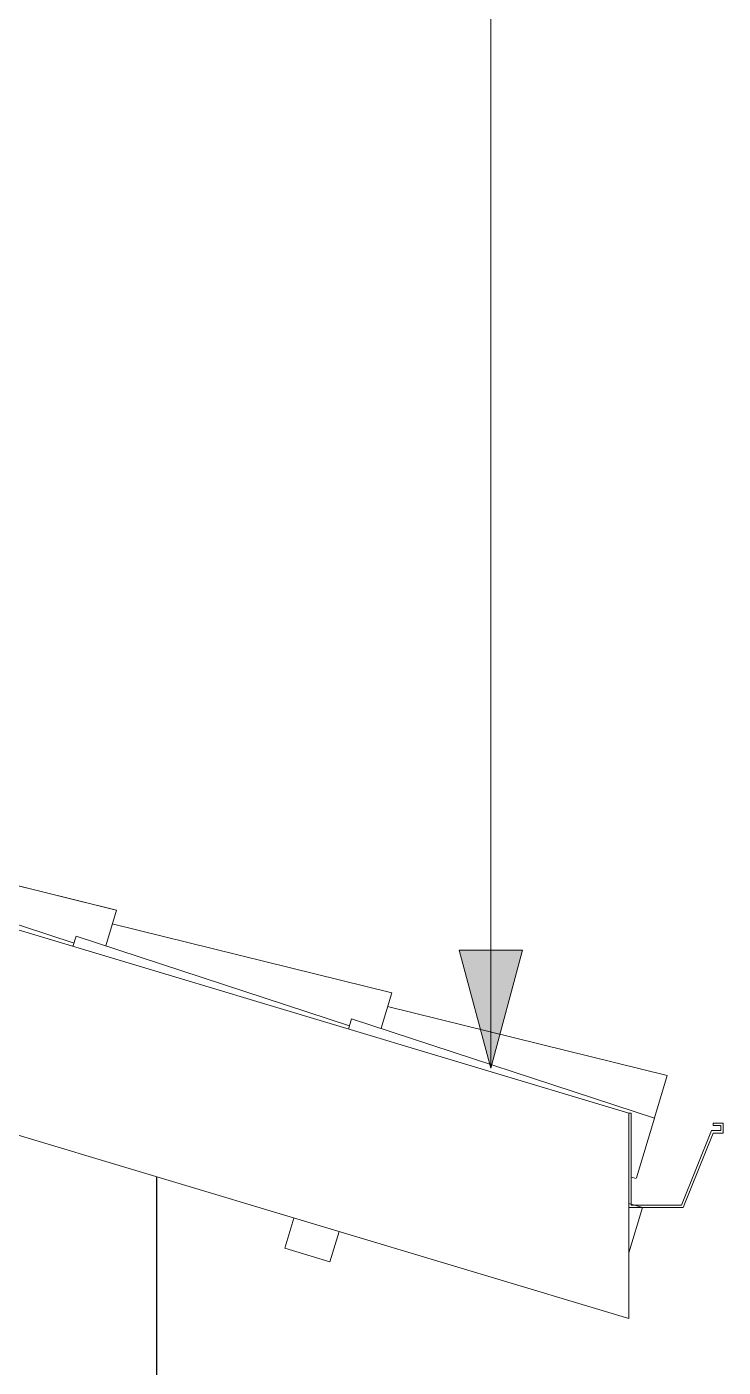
# Model space of a CAD drawing. Header units: millimetres. Extents: x -12976 to 58202, y -2238 to 7407.
# Drawn here: x 29301 to 30186, y 2461 to 4164 of the extents above; entities that cross this region are included whole.
import ezdxf

# ---------------------------------------------------------------- set-up
doc = ezdxf.new("R2010")
doc.units = ezdxf.units.MM
for name, color, linetype, lineweight in [('A-GLAZ-CURT', 52, 'Continuous', 9), ('A-GLAZ-CWMG', 51, 'Continuous', 9), ('A-ROOF-OTLN', 132, 'Continuous', 9), ('G-ANNO-TEXT', 231, 'Continuous', 9), ('S-COLS', 52, 'Continuous', 25)]:
    doc.layers.add(name, color=color, linetype=linetype, lineweight=lineweight)

# ---------------------------------------------------------------- blocks, each defined once
blk = doc.blocks.new('Rectangular Mullion - Caibro-3577202-FACHADA LATERAL DIREITA')
at = {"layer": 'A-GLAZ-CWMG'}
for q in [(-6089.7, 2668.7), (-6089.7, 2606)]:
    blk.add_line((-6072.4, 2663.5), q, dxfattribs=at)
blk = doc.blocks.new('Rectangular Mullion - Terça-3577243-FACHADA LATERAL DIREITA')
at = {"layer": 'A-GLAZ-CWMG'}
for p, q in [((-6515.4, 2650.2), (-6526.9, 2611.9)), ((-6469.4, 2594.7), (-6457.9, 2633)), ((-6526.9, 2611.9), (-6469.4, 2594.7))]:
    blk.add_line(p, q, dxfattribs=at)
blk = doc.blocks.new('COLONIAL BASE - COLONIAL BASE-3578828-FACHADA LATERAL DIREITA')
at = {"layer": 'A-GLAZ-CURT'}
for p, q in [((-6396.1, 2919), (-6040.9, 2831.3)), ((-6086.5, 2702.2), (-6080.1, 2700.6)), ((-6079.9, 2701.4), (-6079.9, 2701.4))]:
    blk.add_line(p, q, dxfattribs=at)
blk = doc.blocks.new('COLONIAL BASE - COLONIAL BASE-V63-FACHADA LATERAL DIREITA')
at = {"layer": 'A-GLAZ-CURT'}
blk.add_line((-6746.1, 3024), (-6390.9, 2936.3), dxfattribs=at)
blk = doc.blocks.new('COLONIAL BASE - COLONIAL BASE-V64-FACHADA LATERAL DIREITA')
at = {"layer": 'A-GLAZ-CURT'}
blk.add_line((-7096.1, 3129), (-6741.2, 3041.4), dxfattribs=at)
blk = doc.blocks.new('COLONIAL BASE - COLONIAL BASE-V67-FACHADA LATERAL DIREITA')
at = {"layer": 'A-GLAZ-CURT'}
for p, q in [((-6396.1, 2919), (-6040.9, 2831.3)), ((-6442.1, 2903.2), (-6446, 2890.3)), ((-6442.1, 2903.2), (-6057.1, 2777.3)), ((-6057.1, 2777.4), (-6040.9, 2831.3)), ((-6079.9, 2701.4), (-6057.1, 2777.3)), ((-6086.5, 2702.2), (-6080.1, 2700.6))]:
    blk.add_line(p, q, dxfattribs=at)
blk = doc.blocks.new('COLONIAL BASE - COLONIAL BASE-V68-FACHADA LATERAL DIREITA')
at = {"layer": 'A-GLAZ-CURT'}
for p, q in [((-6746.1, 3024), (-6390.9, 2936.3)), ((-6792.1, 3008.2), (-6796, 2995.3)), ((-6792.1, 3008.2), (-6444.7, 2894.6)), ((-6404.3, 2891.5), (-6390.9, 2936.3))]:
    blk.add_line(p, q, dxfattribs=at)
blk = doc.blocks.new('COLONIAL BASE - COLONIAL BASE-V69-FACHADA LATERAL DIREITA')
at = {"layer": 'A-GLAZ-CURT'}
for p, q in [((-7096.1, 3129), (-6740.9, 3041.3)), ((-7142.1, 3113.2), (-7146, 3100.3)), ((-7142.1, 3113.2), (-6794.7, 2999.6)), ((-6754.4, 2996.2), (-6740.9, 3041.3))]:
    blk.add_line(p, q, dxfattribs=at)

msp = doc.modelspace()

# ---------------------------------------------------------------- hatches: boundary and pattern name
at = {"layer": 'G-ANNO-TEXT'}
msp.add_hatch(color=7, dxfattribs=at).paths.add_polyline_path([(29890.8, 2840.6), (29931, 2990.6), (29850.6, 2990.6)])

# ---------------------------------------------------------------- linework, layer by layer
at = {"layer": 'A-ROOF-OTLN'}
for p, q in [((27966.3, 3413.5), (30066.3, 2783.5)), ((30066.3, 2522.5), (27966.3, 3152.5)), ((30066.3, 2783.5), (30066.3, 2522.5)), ((30069.4, 2783.5), (30066.3, 2783.5)), ((30069.4, 2666.8), (30069.4, 2783.5)), ((30171.2, 2761.3), (30133.1, 2666.8)), ((30183.1, 2761.3), (30171.2, 2761.3)), ((30186.3, 2770.8), (30173.6, 2770.8)), ((30173.6, 2770.8), (30173.6, 2767.6)), ((30173.6, 2767.6), (30183.1, 2767.6)), ((30183.1, 2767.6), (30183.1, 2761.3)), ((30186.3, 2758.1), (30186.3, 2770.8)), ((30135.5, 2663.6), (30173.6, 2758.1)), ((30173.6, 2758.1), (30186.3, 2758.1)), ((30066.3, 2663.6), (30135.5, 2663.6)), ((30133.1, 2666.8), (30069.4, 2666.8))]:
    msp.add_line(p, q, dxfattribs=at)
at = {"layer": 'G-ANNO-TEXT', "color": 7}
for p, q in [((29890.8, 2840.6), (29890.8, 7166.9)), ((29931, 2990.6), (29850.6, 2990.6)), ((29850.6, 2990.6), (29890.8, 2840.6)), ((29890.8, 2840.6), (29931, 2990.6))]:
    msp.add_line(p, q, dxfattribs=at)
at = {"layer": 'S-COLS'}
msp.add_line((29466.3, 200), (29466.3, 2702.5), dxfattribs=at)

# ---------------------------------------------------------------- block references
at = {"layer": 'A-GLAZ-CURT'}
for name in ['COLONIAL BASE - COLONIAL BASE-V69-FACHADA LATERAL DIREITA', 'COLONIAL BASE - COLONIAL BASE-V64-FACHADA LATERAL DIREITA', 'COLONIAL BASE - COLONIAL BASE-V64-FACHADA LATERAL DIREITA', 'COLONIAL BASE - COLONIAL BASE-V64-FACHADA LATERAL DIREITA', 'COLONIAL BASE - COLONIAL BASE-V64-FACHADA LATERAL DIREITA', 'COLONIAL BASE - COLONIAL BASE-V64-FACHADA LATERAL DIREITA', 'COLONIAL BASE - COLONIAL BASE-V64-FACHADA LATERAL DIREITA', 'COLONIAL BASE - COLONIAL BASE-V64-FACHADA LATERAL DIREITA', 'COLONIAL BASE - COLONIAL BASE-V64-FACHADA LATERAL DIREITA', 'COLONIAL BASE - COLONIAL BASE-V64-FACHADA LATERAL DIREITA', 'COLONIAL BASE - COLONIAL BASE-V64-FACHADA LATERAL DIREITA', 'COLONIAL BASE - COLONIAL BASE-V64-FACHADA LATERAL DIREITA', 'COLONIAL BASE - COLONIAL BASE-V64-FACHADA LATERAL DIREITA', 'COLONIAL BASE - COLONIAL BASE-V64-FACHADA LATERAL DIREITA', 'COLONIAL BASE - COLONIAL BASE-V64-FACHADA LATERAL DIREITA', 'COLONIAL BASE - COLONIAL BASE-V64-FACHADA LATERAL DIREITA', 'COLONIAL BASE - COLONIAL BASE-V64-FACHADA LATERAL DIREITA', 'COLONIAL BASE - COLONIAL BASE-V64-FACHADA LATERAL DIREITA', 'COLONIAL BASE - COLONIAL BASE-V64-FACHADA LATERAL DIREITA', 'COLONIAL BASE - COLONIAL BASE-V64-FACHADA LATERAL DIREITA', 'COLONIAL BASE - COLONIAL BASE-V64-FACHADA LATERAL DIREITA', 'COLONIAL BASE - COLONIAL BASE-V64-FACHADA LATERAL DIREITA', 'COLONIAL BASE - COLONIAL BASE-V64-FACHADA LATERAL DIREITA', 'COLONIAL BASE - COLONIAL BASE-V64-FACHADA LATERAL DIREITA', 'COLONIAL BASE - COLONIAL BASE-V64-FACHADA LATERAL DIREITA', 'COLONIAL BASE - COLONIAL BASE-V64-FACHADA LATERAL DIREITA', 'COLONIAL BASE - COLONIAL BASE-V64-FACHADA LATERAL DIREITA', 'COLONIAL BASE - COLONIAL BASE-V64-FACHADA LATERAL DIREITA', 'COLONIAL BASE - COLONIAL BASE-V64-FACHADA LATERAL DIREITA', 'COLONIAL BASE - COLONIAL BASE-V64-FACHADA LATERAL DIREITA', 'COLONIAL BASE - COLONIAL BASE-V64-FACHADA LATERAL DIREITA', 'COLONIAL BASE - COLONIAL BASE-V64-FACHADA LATERAL DIREITA', 'COLONIAL BASE - COLONIAL BASE-V64-FACHADA LATERAL DIREITA', 'COLONIAL BASE - COLONIAL BASE-V64-FACHADA LATERAL DIREITA', 'COLONIAL BASE - COLONIAL BASE-V64-FACHADA LATERAL DIREITA', 'COLONIAL BASE - COLONIAL BASE-V64-FACHADA LATERAL DIREITA', 'COLONIAL BASE - COLONIAL BASE-V64-FACHADA LATERAL DIREITA', 'COLONIAL BASE - COLONIAL BASE-V64-FACHADA LATERAL DIREITA', 'COLONIAL BASE - COLONIAL BASE-V64-FACHADA LATERAL DIREITA', 'COLONIAL BASE - COLONIAL BASE-V68-FACHADA LATERAL DIREITA', 'COLONIAL BASE - COLONIAL BASE-V63-FACHADA LATERAL DIREITA', 'COLONIAL BASE - COLONIAL BASE-V63-FACHADA LATERAL DIREITA', 'COLONIAL BASE - COLONIAL BASE-V63-FACHADA LATERAL DIREITA', 'COLONIAL BASE - COLONIAL BASE-V63-FACHADA LATERAL DIREITA', 'COLONIAL BASE - COLONIAL BASE-V63-FACHADA LATERAL DIREITA', 'COLONIAL BASE - COLONIAL BASE-V63-FACHADA LATERAL DIREITA', 'COLONIAL BASE - COLONIAL BASE-V63-FACHADA LATERAL DIREITA', 'COLONIAL BASE - COLONIAL BASE-V63-FACHADA LATERAL DIREITA', 'COLONIAL BASE - COLONIAL BASE-V63-FACHADA LATERAL DIREITA', 'COLONIAL BASE - COLONIAL BASE-V63-FACHADA LATERAL DIREITA', 'COLONIAL BASE - COLONIAL BASE-V63-FACHADA LATERAL DIREITA', 'COLONIAL BASE - COLONIAL BASE-V63-FACHADA LATERAL DIREITA', 'COLONIAL BASE - COLONIAL BASE-V63-FACHADA LATERAL DIREITA', 'COLONIAL BASE - COLONIAL BASE-V63-FACHADA LATERAL DIREITA', 'COLONIAL BASE - COLONIAL BASE-V63-FACHADA LATERAL DIREITA', 'COLONIAL BASE - COLONIAL BASE-V63-FACHADA LATERAL DIREITA', 'COLONIAL BASE - COLONIAL BASE-V63-FACHADA LATERAL DIREITA', 'COLONIAL BASE - COLONIAL BASE-V63-FACHADA LATERAL DIREITA', 'COLONIAL BASE - COLONIAL BASE-V63-FACHADA LATERAL DIREITA', 'COLONIAL BASE - COLONIAL BASE-V63-FACHADA LATERAL DIREITA', 'COLONIAL BASE - COLONIAL BASE-V63-FACHADA LATERAL DIREITA', 'COLONIAL BASE - COLONIAL BASE-V63-FACHADA LATERAL DIREITA', 'COLONIAL BASE - COLONIAL BASE-V63-FACHADA LATERAL DIREITA', 'COLONIAL BASE - COLONIAL BASE-V63-FACHADA LATERAL DIREITA', 'COLONIAL BASE - COLONIAL BASE-V63-FACHADA LATERAL DIREITA', 'COLONIAL BASE - COLONIAL BASE-V63-FACHADA LATERAL DIREITA', 'COLONIAL BASE - COLONIAL BASE-V63-FACHADA LATERAL DIREITA', 'COLONIAL BASE - COLONIAL BASE-V63-FACHADA LATERAL DIREITA', 'COLONIAL BASE - COLONIAL BASE-V63-FACHADA LATERAL DIREITA', 'COLONIAL BASE - COLONIAL BASE-V63-FACHADA LATERAL DIREITA', 'COLONIAL BASE - COLONIAL BASE-V63-FACHADA LATERAL DIREITA', 'COLONIAL BASE - COLONIAL BASE-V63-FACHADA LATERAL DIREITA', 'COLONIAL BASE - COLONIAL BASE-V63-FACHADA LATERAL DIREITA', 'COLONIAL BASE - COLONIAL BASE-V63-FACHADA LATERAL DIREITA', 'COLONIAL BASE - COLONIAL BASE-V63-FACHADA LATERAL DIREITA', 'COLONIAL BASE - COLONIAL BASE-V63-FACHADA LATERAL DIREITA', 'COLONIAL BASE - COLONIAL BASE-V63-FACHADA LATERAL DIREITA', 'COLONIAL BASE - COLONIAL BASE-V63-FACHADA LATERAL DIREITA', 'COLONIAL BASE - COLONIAL BASE-V67-FACHADA LATERAL DIREITA', 'COLONIAL BASE - COLONIAL BASE-3578828-FACHADA LATERAL DIREITA', 'COLONIAL BASE - COLONIAL BASE-3578828-FACHADA LATERAL DIREITA', 'COLONIAL BASE - COLONIAL BASE-3578828-FACHADA LATERAL DIREITA', 'COLONIAL BASE - COLONIAL BASE-3578828-FACHADA LATERAL DIREITA', 'COLONIAL BASE - COLONIAL BASE-3578828-FACHADA LATERAL DIREITA', 'COLONIAL BASE - COLONIAL BASE-3578828-FACHADA LATERAL DIREITA', 'COLONIAL BASE - COLONIAL BASE-3578828-FACHADA LATERAL DIREITA', 'COLONIAL BASE - COLONIAL BASE-3578828-FACHADA LATERAL DIREITA', 'COLONIAL BASE - COLONIAL BASE-3578828-FACHADA LATERAL DIREITA', 'COLONIAL BASE - COLONIAL BASE-3578828-FACHADA LATERAL DIREITA', 'COLONIAL BASE - COLONIAL BASE-3578828-FACHADA LATERAL DIREITA', 'COLONIAL BASE - COLONIAL BASE-3578828-FACHADA LATERAL DIREITA', 'COLONIAL BASE - COLONIAL BASE-3578828-FACHADA LATERAL DIREITA', 'COLONIAL BASE - COLONIAL BASE-3578828-FACHADA LATERAL DIREITA', 'COLONIAL BASE - COLONIAL BASE-3578828-FACHADA LATERAL DIREITA', 'COLONIAL BASE - COLONIAL BASE-3578828-FACHADA LATERAL DIREITA', 'COLONIAL BASE - COLONIAL BASE-3578828-FACHADA LATERAL DIREITA', 'COLONIAL BASE - COLONIAL BASE-3578828-FACHADA LATERAL DIREITA', 'COLONIAL BASE - COLONIAL BASE-3578828-FACHADA LATERAL DIREITA', 'COLONIAL BASE - COLONIAL BASE-3578828-FACHADA LATERAL DIREITA', 'COLONIAL BASE - COLONIAL BASE-3578828-FACHADA LATERAL DIREITA', 'COLONIAL BASE - COLONIAL BASE-3578828-FACHADA LATERAL DIREITA', 'COLONIAL BASE - COLONIAL BASE-3578828-FACHADA LATERAL DIREITA', 'COLONIAL BASE - COLONIAL BASE-3578828-FACHADA LATERAL DIREITA', 'COLONIAL BASE - COLONIAL BASE-3578828-FACHADA LATERAL DIREITA', 'COLONIAL BASE - COLONIAL BASE-3578828-FACHADA LATERAL DIREITA', 'COLONIAL BASE - COLONIAL BASE-3578828-FACHADA LATERAL DIREITA', 'COLONIAL BASE - COLONIAL BASE-3578828-FACHADA LATERAL DIREITA', 'COLONIAL BASE - COLONIAL BASE-3578828-FACHADA LATERAL DIREITA', 'COLONIAL BASE - COLONIAL BASE-3578828-FACHADA LATERAL DIREITA', 'COLONIAL BASE - COLONIAL BASE-3578828-FACHADA LATERAL DIREITA', 'COLONIAL BASE - COLONIAL BASE-3578828-FACHADA LATERAL DIREITA', 'COLONIAL BASE - COLONIAL BASE-3578828-FACHADA LATERAL DIREITA', 'COLONIAL BASE - COLONIAL BASE-3578828-FACHADA LATERAL DIREITA', 'COLONIAL BASE - COLONIAL BASE-3578828-FACHADA LATERAL DIREITA', 'COLONIAL BASE - COLONIAL BASE-3578828-FACHADA LATERAL DIREITA', 'COLONIAL BASE - COLONIAL BASE-3578828-FACHADA LATERAL DIREITA', 'COLONIAL BASE - COLONIAL BASE-3578828-FACHADA LATERAL DIREITA']:
    msp.add_blockref(name, (36155.9, 0), dxfattribs=at)
at = {"layer": 'A-GLAZ-CWMG'}
for name in ['Rectangular Mullion - Caibro-3577202-FACHADA LATERAL DIREITA', 'Rectangular Mullion - Terça-3577243-FACHADA LATERAL DIREITA']:
    msp.add_blockref(name, (36155.9, 0), dxfattribs=at)

doc.saveas('drawing.dxf')
